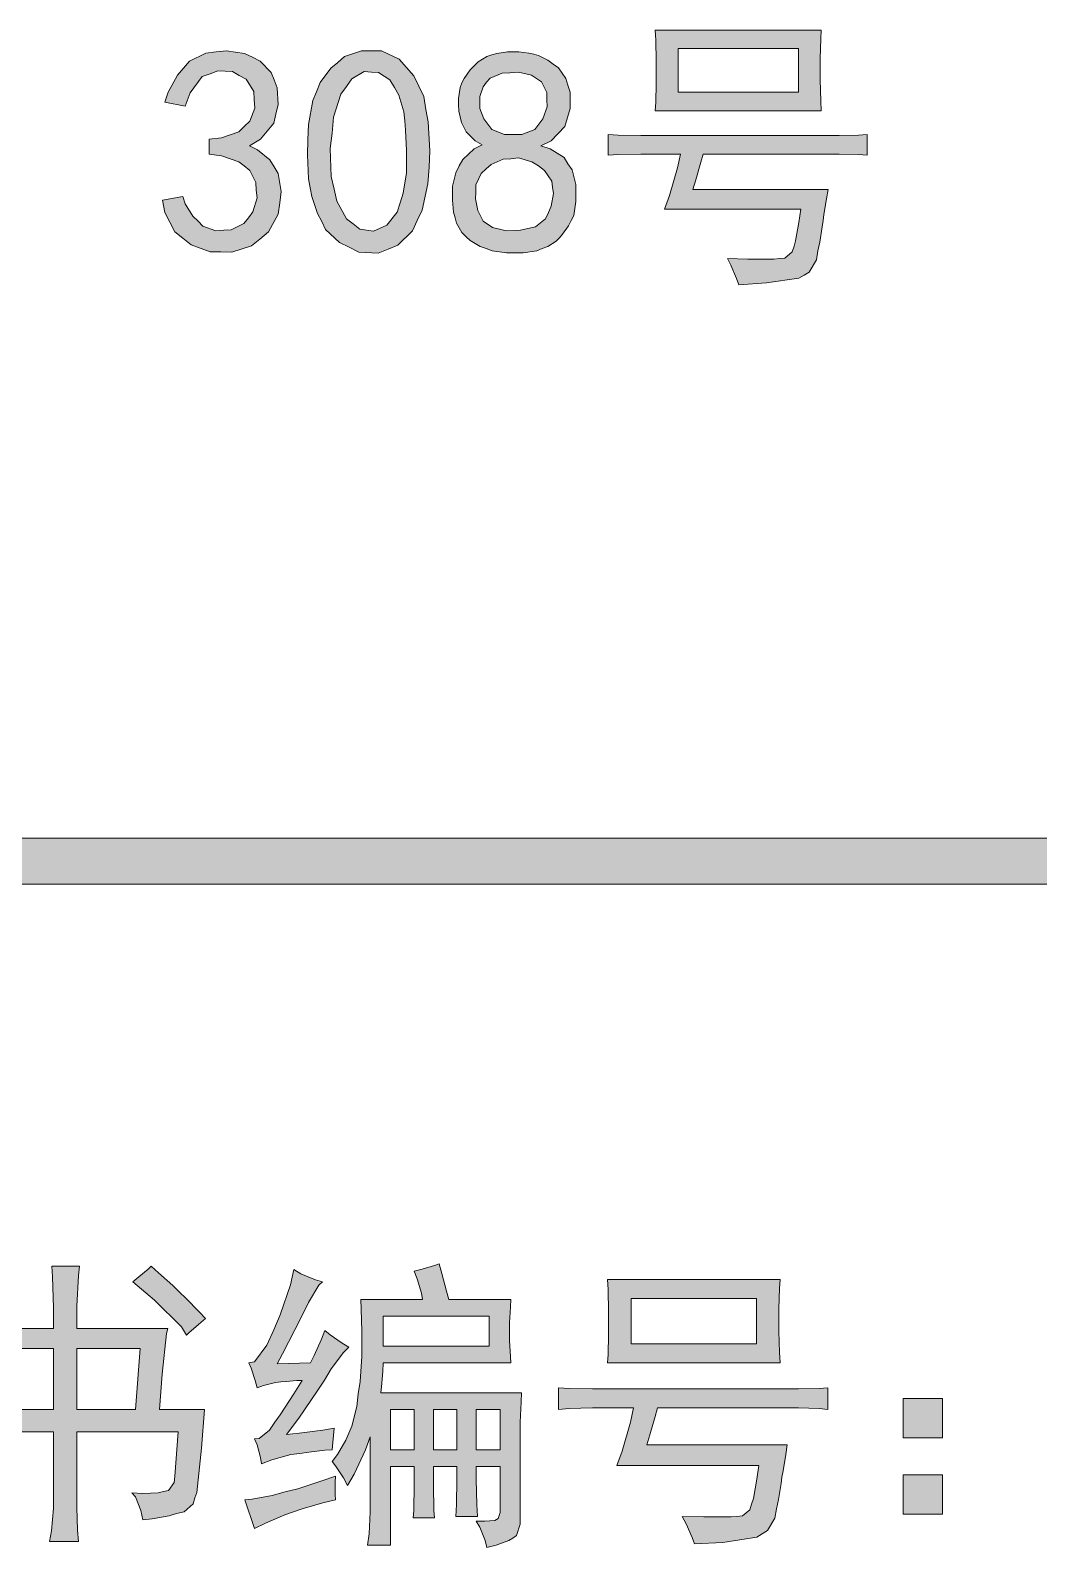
# Model space of a CAD drawing. Header units: millimetres. Extents: x 803 to 707111, y 130 to 2706464.
# Drawn here: x 702153 to 703296, y 2695147 to 2696867 of the extents above; entities that cross this region are included whole.
import ezdxf

# ---------------------------------------------------------------- set-up
doc = ezdxf.new("R2010")
doc.units = ezdxf.units.MM

msp = doc.modelspace()

# ---------------------------------------------------------------- hatches: boundary and pattern name
h = msp.add_hatch(color=0)
h.paths.add_polyline_path([(703050, 2696867), (703049.5, 2696857.5), (703048.7, 2696835.2), (703048.7, 2696822.7), (703048.7, 2696810.7), (703049.5, 2696787.1), (703050, 2696775.9), (702861.5, 2696775.9), (702862.3, 2696785.4), (702862.8, 2696806.4), (702862.8, 2696818.9), (702862.8, 2696832.2), (702862.3, 2696855.8), (702861.5, 2696867)])
h.paths.add_polyline_path([(703024.2, 2696797), (703024.2, 2696846.4), (702887.7, 2696846.4), (702887.7, 2696797)])
h = msp.add_hatch(color=0)
h.dxf.hatch_style = 2
h.paths.add_polyline_path([(702302.9, 2696674.6), (702326.1, 2696678.5), (702328.7, 2696670.3), (702337.3, 2696656.2), (702343.3, 2696650.6), (702348.8, 2696645), (702363.4, 2696639.8), (702372.5, 2696640.3), (702381, 2696640.7), (702395.2, 2696648), (702400.4, 2696654.4), (702405.5, 2696661.3), (702410.2, 2696677.2), (702409.4, 2696685.8), (702409, 2696694.4), (702402.1, 2696708.1), (702395.6, 2696713.3), (702389.6, 2696718), (702369.9, 2696724.9), (702356.1, 2696726.6), (702356.1, 2696743.7), (702369.9, 2696745), (702389.6, 2696751.9), (702395.6, 2696757.9), (702402.1, 2696763.9), (702407.7, 2696778.9), (702406.8, 2696788.4), (702406.4, 2696797.8), (702397.8, 2696811.6), (702390.1, 2696815.9), (702382.3, 2696820.2), (702365.6, 2696821), (702357, 2696817.6), (702348, 2696814.6), (702334.2, 2696796.1), (702328.7, 2696781.1), (702305.5, 2696785.4), (702309.3, 2696797), (702320.1, 2696816.3), (702327, 2696824), (702333.8, 2696832.2), (702352.3, 2696841.2), (702363.9, 2696842.5), (702375.5, 2696843.8), (702396.1, 2696840.8), (702405.1, 2696836.5), (702413.7, 2696832.2), (702426.1, 2696819.3), (702429.6, 2696810.7), (702433, 2696801.7), (702434.3, 2696782.8), (702431.7, 2696772.1), (702429.1, 2696761.8), (702414.1, 2696743.7), (702401.7, 2696736), (702410.7, 2696731.7), (702424.8, 2696720.1), (702429.6, 2696712.4), (702434.3, 2696704.7), (702437.7, 2696684.1), (702436, 2696671.6), (702434.3, 2696658.7), (702423.1, 2696638.6), (702413.2, 2696630.4), (702403.8, 2696622.7), (702381.5, 2696615.4), (702369, 2696615.8), (702357, 2696615.8), (702335.5, 2696624), (702326.1, 2696631.3), (702317.1, 2696638.6), (702305.5, 2696660.5)])
h = msp.add_hatch(color=0)
h.paths.add_polyline_path([(702467.8, 2696742.9), (702468.6, 2696760.1), (702473.4, 2696787.5), (702477.7, 2696797.4), (702481.9, 2696807.7), (702494, 2696824), (702501.7, 2696830.5), (702509.4, 2696837.3), (702528.7, 2696843.8), (702539.9, 2696843.8), (702551.5, 2696843.8), (702571.2, 2696834.3), (702579.8, 2696824.9), (702588, 2696815.4), (702599.2, 2696791.8), (702601.7, 2696777.2), (702604.3, 2696763.1), (702606, 2696730.4), (702605.2, 2696712), (702603.9, 2696693.1), (702597.4, 2696663), (702591.9, 2696651.4), (702586.3, 2696639.8), (702570, 2696623.5), (702558.8, 2696618.8), (702547.6, 2696614.5), (702525.7, 2696615.4), (702514.6, 2696621), (702503.8, 2696626.5), (702488, 2696641.1), (702483.7, 2696650.1), (702478.9, 2696659.2), (702472.5, 2696678.5), (702470.4, 2696688.4), (702468.6, 2696698.7), (702467.3, 2696725.7)])
h.paths.add_polyline_path([(702495.3, 2696750.6), (702493.1, 2696733), (702494.4, 2696701.2), (702497.8, 2696687.1), (702500.8, 2696673.3), (702511.6, 2696653.2), (702519.3, 2696647.6), (702526.6, 2696641.6), (702542.1, 2696639.4), (702549.8, 2696642.8), (702557.5, 2696646.3), (702569.1, 2696660.9), (702572.5, 2696671.6), (702576, 2696682.3), (702579.8, 2696705.5), (702579.8, 2696718.4), (702579.8, 2696730.9), (702578.5, 2696754), (702577.7, 2696764.4), (702576.8, 2696774.7), (702570.8, 2696793.5), (702566.1, 2696802.1), (702560.9, 2696810.7), (702548.1, 2696819.3), (702539.9, 2696819.7), (702531.7, 2696820.2), (702517.6, 2696812), (702511.6, 2696803.4), (702505.1, 2696794.8), (702497, 2696768.6)])
h = msp.add_hatch(color=0)
h.paths.add_polyline_path([(702631.8, 2696682.3), (702631.8, 2696690.5), (702635.6, 2696705.5), (702639.5, 2696713.3), (702643.4, 2696720.6), (702656.3, 2696732.6), (702665.3, 2696737.3), (702657.5, 2696741.6), (702647.2, 2696751.9), (702644.7, 2696757.1), (702642.1, 2696762.6), (702639.1, 2696775.5), (702638.7, 2696782.8), (702638.7, 2696789.7), (702640.4, 2696802.1), (702642.5, 2696807.3), (702645.1, 2696812.4), (702652, 2696822.3), (702656.3, 2696826.6), (702661, 2696831.3), (702670.9, 2696837.3), (702676.4, 2696839.1), (702682, 2696840.8), (702694, 2696842.5), (702700.5, 2696842.5), (702706.9, 2696842.5), (702718.5, 2696841.2), (702724.1, 2696839.9), (702729.2, 2696838.6), (702740, 2696833), (702746, 2696828.8), (702752, 2696824.5), (702760.2, 2696812.4), (702762.7, 2696804.7), (702765.3, 2696797), (702765.3, 2696778.5), (702762.3, 2696768.2), (702759.3, 2696757.9), (702743.8, 2696741.6), (702731.8, 2696736), (702742.6, 2696732.6), (702758.4, 2696722.7), (702762.7, 2696715.8), (702767.5, 2696709), (702771.8, 2696692.2), (702771.8, 2696682.3), (702771.8, 2696672.9), (702769.2, 2696657), (702766.2, 2696651.4), (702763.2, 2696645.4), (702756.7, 2696636), (702753.3, 2696631.7), (702749.4, 2696627.8), (702740, 2696621.8), (702733.5, 2696619.7), (702727.5, 2696617.1), (702712.1, 2696614.9), (702702.6, 2696614.9), (702693.2, 2696614.9), (702676.9, 2696617.1), (702670, 2696619.7), (702663.1, 2696621.8), (702652, 2696628.7), (702647.2, 2696633), (702642.5, 2696637.7), (702636.5, 2696648.4), (702634.8, 2696654.4), (702633.1, 2696660.9), (702631.8, 2696674.6)])
h.paths.add_polyline_path([(702658.4, 2696683.6), (702658, 2696675.9), (702660.6, 2696662.6), (702663.6, 2696656.6), (702666.6, 2696650.6), (702677.3, 2696643.3), (702685, 2696641.6), (702692.8, 2696639.8), (702709.1, 2696640.3), (702717.2, 2696642.4), (702725.8, 2696644.1), (702737.4, 2696653.2), (702740.8, 2696660.5), (702743.8, 2696667.7), (702746.4, 2696681.9), (702745.1, 2696689.2), (702744.3, 2696696.1), (702736.1, 2696708.1), (702729.2, 2696713.3), (702721.9, 2696718), (702706.5, 2696722.3), (702697.9, 2696721.4), (702689.3, 2696721), (702675.6, 2696715), (702670, 2696709.8), (702664.4, 2696704.7), (702658.4, 2696691.8)])
h.paths.add_polyline_path([(702662.7, 2696785.4), (702662.7, 2696778.5), (702667.4, 2696766.5), (702671.7, 2696760.5), (702676.4, 2696754.5), (702690.6, 2696748.9), (702700.5, 2696748.9), (702710.4, 2696748.9), (702725, 2696754.5), (702729.7, 2696760.5), (702734.4, 2696766.5), (702739.1, 2696780.2), (702738.7, 2696788.4), (702738.7, 2696796.6), (702732.7, 2696808.6), (702727.1, 2696812.4), (702721.5, 2696816.3), (702706.5, 2696819.7), (702697, 2696818.9), (702688, 2696818.4), (702674.7, 2696812.9), (702670.4, 2696808.1), (702666.6, 2696803), (702662.7, 2696791.8)])
h = msp.add_hatch(color=0)
h.dxf.hatch_style = 2
h.paths.add_polyline_path([(703057.7, 2696747.6), (703070.1, 2696747.6), (703092, 2696748), (703101.9, 2696748.9), (703101.9, 2696725.3), (703092, 2696726.1), (703070.1, 2696726.6), (703057.7, 2696726.6), (702916, 2696726.6), (702913.4, 2696717.6), (702907.9, 2696697.4), (702904.4, 2696686.6), (703057.7, 2696686.6), (703056, 2696675.9), (703053, 2696658.3), (703052.1, 2696651.4), (703050.8, 2696644.1), (703048.2, 2696627), (703046.1, 2696617.1), (703044.4, 2696606.8), (703036.2, 2696593), (703030.6, 2696589.6), (703024.6, 2696586.2), (702987.7, 2696580.6), (702956.4, 2696578.4), (702953.8, 2696585.7), (702947.4, 2696600.8), (702943.5, 2696608.5), (702966.7, 2696607.6), (702996.3, 2696607.6), (703002.7, 2696608.5), (703008.7, 2696608.9), (703016.9, 2696615.8), (703019.1, 2696622.2), (703020.8, 2696628.2), (703024.6, 2696649.3), (703026.8, 2696664.3), (702872.2, 2696664.3), (702877.8, 2696679.8), (702886.8, 2696711.1), (702890.3, 2696726.6), (702858.9, 2696726.6), (702845.2, 2696726.6), (702819.8, 2696726.1), (702808.2, 2696725.3), (702808.2, 2696748.9), (702819.8, 2696748), (702845.2, 2696747.6), (702858.9, 2696747.6)])
h = msp.add_hatch(color=0)
h.dxf.hatch_style = 2
h.paths.add_polyline_path([(705910.7, 2695951.2), (705910.7, 2695899.2), (699906.3, 2695899.2), (699906.3, 2695951.2)])
h = msp.add_hatch(color=0)
h.paths.add_polyline_path([(702179.3, 2695395.6), (702179.3, 2695418.8), (702178.4, 2695454), (702177.5, 2695466), (702208.9, 2695466), (702207.6, 2695455.7), (702205.9, 2695420.9), (702205.9, 2695395.6), (702308.9, 2695395.6), (702307.6, 2695389.6), (702302.5, 2695343.7), (702299.5, 2695303.7), (702350.6, 2695303.7), (702347.1, 2695259.9), (702342, 2695209.7), (702339.8, 2695203.3), (702337.7, 2695196.8), (702327.4, 2695187.8), (702318.8, 2695185.7), (702310.6, 2695183.1), (702291.3, 2695179.6), (702280.6, 2695178.4), (702278.4, 2695189.1), (702272.4, 2695204.5), (702268.1, 2695209.3), (702280.6, 2695208.4), (702298.2, 2695209.3), (702304.2, 2695210.6), (702309.8, 2695211.8), (702316.2, 2695220.9), (702317.1, 2695228.2), (702320.9, 2695278.4), (702205.9, 2695278.4), (702205.9, 2695206.7), (702205.9, 2695193), (702206.7, 2695166.8), (702207.6, 2695153.9), (702175, 2695153.9), (702177.1, 2695165.9), (702179.3, 2695191.7), (702179.3, 2695205.4), (702179.3, 2695278.4), (702115.7, 2695278.4), (702106.3, 2695278.4), (702080.5, 2695277.5), (702064.2, 2695276.7), (702064.2, 2695305.4), (702078.4, 2695304.6), (702105.4, 2695303.7), (702118.3, 2695303.7), (702179.3, 2695303.7), (702179.3, 2695372.8), (702126.4, 2695372.8), (702122.2, 2695372.8), (702104.1, 2695372), (702090, 2695371.6), (702090, 2695397.3), (702103.3, 2695396.5), (702126.4, 2695395.6), (702135.9, 2695395.6)])
h.paths.add_polyline_path([(702272.4, 2695303.7), (702277.6, 2695372.8), (702205.9, 2695372.8), (702205.9, 2695303.7)])
h = msp.add_hatch(color=0)
h.dxf.hatch_style = 2
h.paths.add_polyline_path([(702290, 2695466), (702298.6, 2695458.7), (702314.9, 2695444.1), (702322.2, 2695436.8), (702329.5, 2695430), (702344.6, 2695414.5), (702351.9, 2695406.8), (702343.7, 2695399.9), (702333, 2695390.5), (702330.4, 2695387.9), (702324.4, 2695397.3), (702293.9, 2695427.4), (702269.4, 2695448.4), (702276.3, 2695454), (702286.6, 2695462.6)])
h = msp.add_hatch(color=0)
h.dxf.hatch_style = 2
h.paths.add_polyline_path([(702484.5, 2695448.4), (702480.2, 2695444.5), (702468.6, 2695424.8), (702460.9, 2695409.3), (702453.2, 2695393.9), (702439, 2695366.8), (702433, 2695355.2), (702470.8, 2695356.5), (702475.1, 2695364.7), (702483.2, 2695383.2), (702487.1, 2695393), (702493.1, 2695388.3), (702506.8, 2695378.9), (702514.1, 2695374.1), (702508.1, 2695368.1), (702494.4, 2695349.7), (702486.7, 2695336.8), (702478.5, 2695324.3), (702457.5, 2695293.8), (702443.7, 2695275.4), (702457.9, 2695276.7), (702484.9, 2695280.1), (702497.8, 2695282.3), (702495.3, 2695257.8), (702487.1, 2695257.4), (702469.1, 2695255.2), (702458.8, 2695253.9), (702448.5, 2695252.6), (702427, 2695246.6), (702415.4, 2695241.9), (702414.1, 2695249.2), (702410.2, 2695263.4), (702407.2, 2695270.2), (702412.8, 2695270.7), (702424.4, 2695280.1), (702430.4, 2695289.1), (702436.4, 2695297.7), (702451.9, 2695321.3), (702461.3, 2695336.4), (702455.3, 2695336.4), (702443.3, 2695335.5), (702437.3, 2695335.1), (702431.3, 2695334.2), (702417.5, 2695330.8), (702410.2, 2695328.2), (702408.1, 2695336.4), (702403.4, 2695350.5), (702400.8, 2695356.5), (702407.2, 2695357.8), (702421.4, 2695376.7), (702429.1, 2695393.9), (702436.4, 2695411.1), (702448, 2695445), (702451.9, 2695462.2), (702460, 2695457.4), (702476.4, 2695450.6)])
h = msp.add_hatch(color=0)
h.paths.add_polyline_path([(702616.8, 2695468.6), (702619.8, 2695457.9), (702624.9, 2695437.7), (702627.5, 2695428.2), (702697.9, 2695428.2), (702697.5, 2695420.1), (702696.6, 2695402), (702696.6, 2695391.7), (702696.6, 2695381.4), (702697.5, 2695363.8), (702697.9, 2695356.5), (702553.2, 2695356.5), (702552.8, 2695346.7), (702551.5, 2695329.5), (702550.6, 2695322.6), (702709.9, 2695322.6), (702709.5, 2695311.9), (702708.6, 2695289.1), (702708.6, 2695276.7), (702708.6, 2695183.5), (702708.6, 2695173.6), (702704.3, 2695160.8), (702700.1, 2695157.7), (702695.8, 2695155.2), (702681.2, 2695150), (702670.9, 2695147), (702668.7, 2695155.2), (702662.7, 2695170.2), (702658.8, 2695177.1), (702668.3, 2695177.1), (702679.9, 2695177.9), (702681.6, 2695178.8), (702683.7, 2695180.1), (702685.9, 2695186.9), (702685.9, 2695193), (702685.9, 2695238.9), (702658.8, 2695238.9), (702658.8, 2695224.3), (702659.3, 2695196), (702660.1, 2695182.2), (702635.6, 2695182.2), (702636.5, 2695196), (702636.9, 2695224.3), (702636.9, 2695238.9), (702610.3, 2695238.9), (702610.3, 2695218.3), (702610.7, 2695189.1), (702611.6, 2695180.9), (702587.1, 2695180.9), (702588, 2695189.1), (702588.4, 2695218.3), (702588.4, 2695238.9), (702561.4, 2695238.9), (702561.4, 2695150), (702535.6, 2695150), (702537.3, 2695162.5), (702538.6, 2695187.8), (702538.6, 2695199.8), (702538.6, 2695272.8), (702533, 2695257.8), (702520.2, 2695230.3), (702512.9, 2695217.4), (702508.1, 2695226), (702499.1, 2695239.8), (702495.3, 2695244.5), (702501.3, 2695252.6), (702510.7, 2695268.9), (702514.1, 2695276.7), (702517.6, 2695284.8), (702523.2, 2695307.2), (702524.9, 2695321.3), (702527, 2695335.5), (702529.2, 2695363.8), (702529.2, 2695378), (702529.2, 2695392.6), (702528.3, 2695417.5), (702527.9, 2695428.2), (702597.9, 2695428.2), (702596.6, 2695435.5), (702591.9, 2695451.8), (702588.4, 2695460.4), (702597.4, 2695462.6), (702611.6, 2695466.9)])
h.paths.add_polyline_path([(702673.4, 2695375.4), (702673.4, 2695409.3), (702553.2, 2695409.3), (702553.2, 2695375.4)])
h.paths.add_polyline_path([(702636.9, 2695257.8), (702636.9, 2695303.7), (702610.3, 2695303.7), (702610.3, 2695257.8)])
h.paths.add_polyline_path([(702685.9, 2695257.8), (702685.9, 2695303.7), (702658.8, 2695303.7), (702658.8, 2695257.8)])
h.paths.add_polyline_path([(702588.4, 2695257.8), (702588.4, 2695303.7), (702561.4, 2695303.7), (702561.4, 2695257.8)])
h = msp.add_hatch(color=0)
h.paths.add_polyline_path([(703003.2, 2695451), (703002.7, 2695441.1), (703001.9, 2695417.9), (703001.9, 2695405), (703001.9, 2695392.6), (703002.7, 2695368.1), (703003.2, 2695356.5), (702807.4, 2695356.5), (702808.2, 2695366), (702808.7, 2695388.3), (702808.7, 2695401.2), (702808.7, 2695414.5), (702808.2, 2695439.8), (702807.4, 2695451)])
h.paths.add_polyline_path([(702976.5, 2695378), (702976.5, 2695429.5), (702834.4, 2695429.5), (702834.4, 2695378)])
h = msp.add_hatch(color=0)
h.dxf.hatch_style = 2
h.paths.add_polyline_path([(703011.3, 2695326.9), (703024.2, 2695326.9), (703047.4, 2695327.3), (703057.3, 2695328.2), (703057.3, 2695303.7), (703047.4, 2695304.6), (703024.2, 2695305.4), (703011.3, 2695305.4), (702864.1, 2695305.4), (702861.5, 2695295.6), (702855.5, 2695275), (702852, 2695263.4), (703011.3, 2695263.4), (703009.6, 2695252.6), (703006.6, 2695234.2), (703005.3, 2695226.9), (703004.5, 2695219.6), (703001.5, 2695201.5), (702999.3, 2695191.2), (702997.2, 2695180.5), (702989, 2695166.3), (702983, 2695162.5), (702977, 2695159), (702938.3, 2695153), (702906.1, 2695151.3), (702903.6, 2695158.6), (702896.7, 2695174.1), (702892.4, 2695182.2), (702916.9, 2695181.8), (702947.8, 2695181.8), (702954.2, 2695182.2), (702960.7, 2695183.1), (702968.8, 2695189.9), (702971, 2695196.4), (702973.1, 2695202.8), (702977, 2695224.7), (702979.1, 2695240.2), (702818.1, 2695240.2), (702824.1, 2695256.5), (702833.6, 2695289.1), (702837, 2695305.4), (702804.8, 2695305.4), (702790.6, 2695305.4), (702764, 2695304.6), (702752, 2695303.7), (702752, 2695328.2), (702764, 2695327.3), (702790.6, 2695326.9), (702804.8, 2695326.9)])
h = msp.add_hatch(color=0)
h.dxf.hatch_style = 2
h.paths.add_polyline_path([(703142.7, 2695316.2), (703187.4, 2695316.2), (703187.4, 2695271.5), (703142.7, 2695271.5)])
h = msp.add_hatch(color=0)
h.dxf.hatch_style = 2
h.paths.add_polyline_path([(702499.1, 2695228.2), (702498.7, 2695220.9), (702498.7, 2695207.1), (702499.1, 2695201.1), (702484.9, 2695197.7), (702461.3, 2695191.2), (702451.5, 2695187.8), (702441.6, 2695184.4), (702419.7, 2695174.9), (702407.2, 2695168.9), (702396.5, 2695201.1), (702404.7, 2695202), (702427.4, 2695206.3), (702442, 2695210.1), (702456.6, 2695213.6), (702484.9, 2695223)])
h = msp.add_hatch(color=0)
h.dxf.hatch_style = 2
h.paths.add_polyline_path([(703142.7, 2695229.4), (703187.4, 2695229.4), (703187.4, 2695184.8), (703142.7, 2695184.8)])

# ---------------------------------------------------------------- linework, layer by layer
at = {"color": 0, "lineweight": 0}
for points in [[(703050, 2696867), (703049.5, 2696857.5), (703048.7, 2696835.2), (703048.7, 2696822.7), (703048.7, 2696810.7), (703049.5, 2696787.1), (703050, 2696775.9), (702861.5, 2696775.9), (702862.3, 2696785.4), (702862.8, 2696806.4), (702862.8, 2696818.9), (702862.8, 2696832.2), (702862.3, 2696855.8), (702861.5, 2696867)], [(702302.9, 2696674.6), (702326.1, 2696678.5), (702328.7, 2696670.3), (702337.3, 2696656.2), (702343.3, 2696650.6), (702348.8, 2696645), (702363.4, 2696639.8), (702372.5, 2696640.3), (702381, 2696640.7), (702395.2, 2696648), (702400.4, 2696654.4), (702405.5, 2696661.3), (702410.2, 2696677.2), (702409.4, 2696685.8), (702409, 2696694.4), (702402.1, 2696708.1), (702395.6, 2696713.3), (702389.6, 2696718), (702369.9, 2696724.9), (702356.1, 2696726.6), (702356.1, 2696743.7), (702369.9, 2696745), (702389.6, 2696751.9), (702395.6, 2696757.9), (702402.1, 2696763.9), (702407.7, 2696778.9), (702406.8, 2696788.4), (702406.4, 2696797.8), (702397.8, 2696811.6), (702390.1, 2696815.9), (702382.3, 2696820.2), (702365.6, 2696821), (702357, 2696817.6), (702348, 2696814.6), (702334.2, 2696796.1), (702328.7, 2696781.1), (702305.5, 2696785.4), (702309.3, 2696797), (702320.1, 2696816.3), (702327, 2696824), (702333.8, 2696832.2), (702352.3, 2696841.2), (702363.9, 2696842.5), (702375.5, 2696843.8), (702396.1, 2696840.8), (702405.1, 2696836.5), (702413.7, 2696832.2), (702426.1, 2696819.3), (702429.6, 2696810.7), (702433, 2696801.7), (702434.3, 2696782.8), (702431.7, 2696772.1), (702429.1, 2696761.8), (702414.1, 2696743.7), (702401.7, 2696736), (702410.7, 2696731.7), (702424.8, 2696720.1), (702429.6, 2696712.4), (702434.3, 2696704.7), (702437.7, 2696684.1), (702436, 2696671.6), (702434.3, 2696658.7), (702423.1, 2696638.6), (702413.2, 2696630.4), (702403.8, 2696622.7), (702381.5, 2696615.4), (702369, 2696615.8), (702357, 2696615.8), (702335.5, 2696624), (702326.1, 2696631.3), (702317.1, 2696638.6), (702305.5, 2696660.5)], [(702467.8, 2696742.9), (702468.6, 2696760.1), (702473.4, 2696787.5), (702477.7, 2696797.4), (702481.9, 2696807.7), (702494, 2696824), (702501.7, 2696830.5), (702509.4, 2696837.3), (702528.7, 2696843.8), (702539.9, 2696843.8), (702551.5, 2696843.8), (702571.2, 2696834.3), (702579.8, 2696824.9), (702588, 2696815.4), (702599.2, 2696791.8), (702601.7, 2696777.2), (702604.3, 2696763.1), (702606, 2696730.4), (702605.2, 2696712), (702603.9, 2696693.1), (702597.4, 2696663), (702591.9, 2696651.4), (702586.3, 2696639.8), (702570, 2696623.5), (702558.8, 2696618.8), (702547.6, 2696614.5), (702525.7, 2696615.4), (702514.6, 2696621), (702503.8, 2696626.5), (702488, 2696641.1), (702483.7, 2696650.1), (702478.9, 2696659.2), (702472.5, 2696678.5), (702470.4, 2696688.4), (702468.6, 2696698.7), (702467.3, 2696725.7)], [(702631.8, 2696682.3), (702631.8, 2696690.5), (702635.6, 2696705.5), (702639.5, 2696713.3), (702643.4, 2696720.6), (702656.3, 2696732.6), (702665.3, 2696737.3), (702657.5, 2696741.6), (702647.2, 2696751.9), (702644.7, 2696757.1), (702642.1, 2696762.6), (702639.1, 2696775.5), (702638.7, 2696782.8), (702638.7, 2696789.7), (702640.4, 2696802.1), (702642.5, 2696807.3), (702645.1, 2696812.4), (702652, 2696822.3), (702656.3, 2696826.6), (702661, 2696831.3), (702670.9, 2696837.3), (702676.4, 2696839.1), (702682, 2696840.8), (702694, 2696842.5), (702700.5, 2696842.5), (702706.9, 2696842.5), (702718.5, 2696841.2), (702724.1, 2696839.9), (702729.2, 2696838.6), (702740, 2696833), (702746, 2696828.8), (702752, 2696824.5), (702760.2, 2696812.4), (702762.7, 2696804.7), (702765.3, 2696797), (702765.3, 2696778.5), (702762.3, 2696768.2), (702759.3, 2696757.9), (702743.8, 2696741.6), (702731.8, 2696736), (702742.6, 2696732.6), (702758.4, 2696722.7), (702762.7, 2696715.8), (702767.5, 2696709), (702771.8, 2696692.2), (702771.8, 2696682.3), (702771.8, 2696672.9), (702769.2, 2696657), (702766.2, 2696651.4), (702763.2, 2696645.4), (702756.7, 2696636), (702753.3, 2696631.7), (702749.4, 2696627.8), (702740, 2696621.8), (702733.5, 2696619.7), (702727.5, 2696617.1), (702712.1, 2696614.9), (702702.6, 2696614.9), (702693.2, 2696614.9), (702676.9, 2696617.1), (702670, 2696619.7), (702663.1, 2696621.8), (702652, 2696628.7), (702647.2, 2696633), (702642.5, 2696637.7), (702636.5, 2696648.4), (702634.8, 2696654.4), (702633.1, 2696660.9), (702631.8, 2696674.6)], [(703024.2, 2696797), (703024.2, 2696846.4), (702887.7, 2696846.4), (702887.7, 2696797)], [(702495.3, 2696750.6), (702493.1, 2696733), (702494.4, 2696701.2), (702497.8, 2696687.1), (702500.8, 2696673.3), (702511.6, 2696653.2), (702519.3, 2696647.6), (702526.6, 2696641.6), (702542.1, 2696639.4), (702549.8, 2696642.8), (702557.5, 2696646.3), (702569.1, 2696660.9), (702572.5, 2696671.6), (702576, 2696682.3), (702579.8, 2696705.5), (702579.8, 2696718.4), (702579.8, 2696730.9), (702578.5, 2696754), (702577.7, 2696764.4), (702576.8, 2696774.7), (702570.8, 2696793.5), (702566.1, 2696802.1), (702560.9, 2696810.7), (702548.1, 2696819.3), (702539.9, 2696819.7), (702531.7, 2696820.2), (702517.6, 2696812), (702511.6, 2696803.4), (702505.1, 2696794.8), (702497, 2696768.6)], [(702662.7, 2696785.4), (702662.7, 2696778.5), (702667.4, 2696766.5), (702671.7, 2696760.5), (702676.4, 2696754.5), (702690.6, 2696748.9), (702700.5, 2696748.9), (702710.4, 2696748.9), (702725, 2696754.5), (702729.7, 2696760.5), (702734.4, 2696766.5), (702739.1, 2696780.2), (702738.7, 2696788.4), (702738.7, 2696796.6), (702732.7, 2696808.6), (702727.1, 2696812.4), (702721.5, 2696816.3), (702706.5, 2696819.7), (702697, 2696818.9), (702688, 2696818.4), (702674.7, 2696812.9), (702670.4, 2696808.1), (702666.6, 2696803), (702662.7, 2696791.8)], [(703057.7, 2696747.6), (703070.1, 2696747.6), (703092, 2696748), (703101.9, 2696748.9), (703101.9, 2696725.3), (703092, 2696726.1), (703070.1, 2696726.6), (703057.7, 2696726.6), (702916, 2696726.6), (702913.4, 2696717.6), (702907.9, 2696697.4), (702904.4, 2696686.6), (703057.7, 2696686.6), (703056, 2696675.9), (703053, 2696658.3), (703052.1, 2696651.4), (703050.8, 2696644.1), (703048.2, 2696627), (703046.1, 2696617.1), (703044.4, 2696606.8), (703036.2, 2696593), (703030.6, 2696589.6), (703024.6, 2696586.2), (702987.7, 2696580.6), (702956.4, 2696578.4), (702953.8, 2696585.7), (702947.4, 2696600.8), (702943.5, 2696608.5), (702966.7, 2696607.6), (702996.3, 2696607.6), (703002.7, 2696608.5), (703008.7, 2696608.9), (703016.9, 2696615.8), (703019.1, 2696622.2), (703020.8, 2696628.2), (703024.6, 2696649.3), (703026.8, 2696664.3), (702872.2, 2696664.3), (702877.8, 2696679.8), (702886.8, 2696711.1), (702890.3, 2696726.6), (702858.9, 2696726.6), (702845.2, 2696726.6), (702819.8, 2696726.1), (702808.2, 2696725.3), (702808.2, 2696748.9), (702819.8, 2696748), (702845.2, 2696747.6), (702858.9, 2696747.6)], [(702658.4, 2696683.6), (702658, 2696675.9), (702660.6, 2696662.6), (702663.6, 2696656.6), (702666.6, 2696650.6), (702677.3, 2696643.3), (702685, 2696641.6), (702692.8, 2696639.8), (702709.1, 2696640.3), (702717.2, 2696642.4), (702725.8, 2696644.1), (702737.4, 2696653.2), (702740.8, 2696660.5), (702743.8, 2696667.7), (702746.4, 2696681.9), (702745.1, 2696689.2), (702744.3, 2696696.1), (702736.1, 2696708.1), (702729.2, 2696713.3), (702721.9, 2696718), (702706.5, 2696722.3), (702697.9, 2696721.4), (702689.3, 2696721), (702675.6, 2696715), (702670, 2696709.8), (702664.4, 2696704.7), (702658.4, 2696691.8)], [(705910.7, 2695951.2), (705910.7, 2695899.2), (699906.3, 2695899.2), (699906.3, 2695951.2)], [(702290, 2695466), (702298.6, 2695458.7), (702314.9, 2695444.1), (702322.2, 2695436.8), (702329.5, 2695430), (702344.6, 2695414.5), (702351.9, 2695406.8), (702343.7, 2695399.9), (702333, 2695390.5), (702330.4, 2695387.9), (702324.4, 2695397.3), (702293.9, 2695427.4), (702269.4, 2695448.4), (702276.3, 2695454), (702286.6, 2695462.6)], [(702484.5, 2695448.4), (702480.2, 2695444.5), (702468.6, 2695424.8), (702460.9, 2695409.3), (702453.2, 2695393.9), (702439, 2695366.8), (702433, 2695355.2), (702470.8, 2695356.5), (702475.1, 2695364.7), (702483.2, 2695383.2), (702487.1, 2695393), (702493.1, 2695388.3), (702506.8, 2695378.9), (702514.1, 2695374.1), (702508.1, 2695368.1), (702494.4, 2695349.7), (702486.7, 2695336.8), (702478.5, 2695324.3), (702457.5, 2695293.8), (702443.7, 2695275.4), (702457.9, 2695276.7), (702484.9, 2695280.1), (702497.8, 2695282.3), (702495.3, 2695257.8), (702487.1, 2695257.4), (702469.1, 2695255.2), (702458.8, 2695253.9), (702448.5, 2695252.6), (702427, 2695246.6), (702415.4, 2695241.9), (702414.1, 2695249.2), (702410.2, 2695263.4), (702407.2, 2695270.2), (702412.8, 2695270.7), (702424.4, 2695280.1), (702430.4, 2695289.1), (702436.4, 2695297.7), (702451.9, 2695321.3), (702461.3, 2695336.4), (702455.3, 2695336.4), (702443.3, 2695335.5), (702437.3, 2695335.1), (702431.3, 2695334.2), (702417.5, 2695330.8), (702410.2, 2695328.2), (702408.1, 2695336.4), (702403.4, 2695350.5), (702400.8, 2695356.5), (702407.2, 2695357.8), (702421.4, 2695376.7), (702429.1, 2695393.9), (702436.4, 2695411.1), (702448, 2695445), (702451.9, 2695462.2), (702460, 2695457.4), (702476.4, 2695450.6)], [(702616.8, 2695468.6), (702619.8, 2695457.9), (702624.9, 2695437.7), (702627.5, 2695428.2), (702697.9, 2695428.2), (702697.5, 2695420.1), (702696.6, 2695402), (702696.6, 2695391.7), (702696.6, 2695381.4), (702697.5, 2695363.8), (702697.9, 2695356.5), (702553.2, 2695356.5), (702552.8, 2695346.7), (702551.5, 2695329.5), (702550.6, 2695322.6), (702709.9, 2695322.6), (702709.5, 2695311.9), (702708.6, 2695289.1), (702708.6, 2695276.7), (702708.6, 2695183.5), (702708.6, 2695173.6), (702704.3, 2695160.8), (702700.1, 2695157.7), (702695.8, 2695155.2), (702681.2, 2695150), (702670.9, 2695147), (702668.7, 2695155.2), (702662.7, 2695170.2), (702658.8, 2695177.1), (702668.3, 2695177.1), (702679.9, 2695177.9), (702681.6, 2695178.8), (702683.7, 2695180.1), (702685.9, 2695186.9), (702685.9, 2695193), (702685.9, 2695238.9), (702658.8, 2695238.9), (702658.8, 2695224.3), (702659.3, 2695196), (702660.1, 2695182.2), (702635.6, 2695182.2), (702636.5, 2695196), (702636.9, 2695224.3), (702636.9, 2695238.9), (702610.3, 2695238.9), (702610.3, 2695218.3), (702610.7, 2695189.1), (702611.6, 2695180.9), (702587.1, 2695180.9), (702588, 2695189.1), (702588.4, 2695218.3), (702588.4, 2695238.9), (702561.4, 2695238.9), (702561.4, 2695150), (702535.6, 2695150), (702537.3, 2695162.5), (702538.6, 2695187.8), (702538.6, 2695199.8), (702538.6, 2695272.8), (702533, 2695257.8), (702520.2, 2695230.3), (702512.9, 2695217.4), (702508.1, 2695226), (702499.1, 2695239.8), (702495.3, 2695244.5), (702501.3, 2695252.6), (702510.7, 2695268.9), (702514.1, 2695276.7), (702517.6, 2695284.8), (702523.2, 2695307.2), (702524.9, 2695321.3), (702527, 2695335.5), (702529.2, 2695363.8), (702529.2, 2695378), (702529.2, 2695392.6), (702528.3, 2695417.5), (702527.9, 2695428.2), (702597.9, 2695428.2), (702596.6, 2695435.5), (702591.9, 2695451.8), (702588.4, 2695460.4), (702597.4, 2695462.6), (702611.6, 2695466.9)], [(703003.2, 2695451), (703002.7, 2695441.1), (703001.9, 2695417.9), (703001.9, 2695405), (703001.9, 2695392.6), (703002.7, 2695368.1), (703003.2, 2695356.5), (702807.4, 2695356.5), (702808.2, 2695366), (702808.7, 2695388.3), (702808.7, 2695401.2), (702808.7, 2695414.5), (702808.2, 2695439.8), (702807.4, 2695451)], [(702976.5, 2695378), (702976.5, 2695429.5), (702834.4, 2695429.5), (702834.4, 2695378)], [(702673.4, 2695375.4), (702673.4, 2695409.3), (702553.2, 2695409.3), (702553.2, 2695375.4)], [(702272.4, 2695303.7), (702277.6, 2695372.8), (702205.9, 2695372.8), (702205.9, 2695303.7)], [(703011.3, 2695326.9), (703024.2, 2695326.9), (703047.4, 2695327.3), (703057.3, 2695328.2), (703057.3, 2695303.7), (703047.4, 2695304.6), (703024.2, 2695305.4), (703011.3, 2695305.4), (702864.1, 2695305.4), (702861.5, 2695295.6), (702855.5, 2695275), (702852, 2695263.4), (703011.3, 2695263.4), (703009.6, 2695252.6), (703006.6, 2695234.2), (703005.3, 2695226.9), (703004.5, 2695219.6), (703001.5, 2695201.5), (702999.3, 2695191.2), (702997.2, 2695180.5), (702989, 2695166.3), (702983, 2695162.5), (702977, 2695159), (702938.3, 2695153), (702906.1, 2695151.3), (702903.6, 2695158.6), (702896.7, 2695174.1), (702892.4, 2695182.2), (702916.9, 2695181.8), (702947.8, 2695181.8), (702954.2, 2695182.2), (702960.7, 2695183.1), (702968.8, 2695189.9), (702971, 2695196.4), (702973.1, 2695202.8), (702977, 2695224.7), (702979.1, 2695240.2), (702818.1, 2695240.2), (702824.1, 2695256.5), (702833.6, 2695289.1), (702837, 2695305.4), (702804.8, 2695305.4), (702790.6, 2695305.4), (702764, 2695304.6), (702752, 2695303.7), (702752, 2695328.2), (702764, 2695327.3), (702790.6, 2695326.9), (702804.8, 2695326.9)], [(702588.4, 2695257.8), (702588.4, 2695303.7), (702561.4, 2695303.7), (702561.4, 2695257.8)], [(702636.9, 2695257.8), (702636.9, 2695303.7), (702610.3, 2695303.7), (702610.3, 2695257.8)], [(702685.9, 2695257.8), (702685.9, 2695303.7), (702658.8, 2695303.7), (702658.8, 2695257.8)], [(703142.7, 2695316.2), (703187.4, 2695316.2), (703187.4, 2695271.5), (703142.7, 2695271.5)], [(702499.1, 2695228.2), (702498.7, 2695220.9), (702498.7, 2695207.1), (702499.1, 2695201.1), (702484.9, 2695197.7), (702461.3, 2695191.2), (702451.5, 2695187.8), (702441.6, 2695184.4), (702419.7, 2695174.9), (702407.2, 2695168.9), (702396.5, 2695201.1), (702404.7, 2695202), (702427.4, 2695206.3), (702442, 2695210.1), (702456.6, 2695213.6), (702484.9, 2695223)], [(703142.7, 2695229.4), (703187.4, 2695229.4), (703187.4, 2695184.8), (703142.7, 2695184.8)]]:
    msp.add_lwpolyline(points, close=True, dxfattribs=at)
for points in [[(702135.9, 2695395.6), (702179.3, 2695395.6), (702179.3, 2695418.8), (702178.4, 2695454), (702177.5, 2695466), (702208.9, 2695466), (702207.6, 2695455.7), (702205.9, 2695420.9), (702205.9, 2695395.6), (702308.9, 2695395.6), (702307.6, 2695389.6), (702302.5, 2695343.7), (702299.5, 2695303.7), (702350.6, 2695303.7), (702347.1, 2695259.9), (702342, 2695209.7), (702339.8, 2695203.3), (702337.7, 2695196.8), (702327.4, 2695187.8), (702318.8, 2695185.7), (702310.6, 2695183.1), (702291.3, 2695179.6), (702280.6, 2695178.4), (702278.4, 2695189.1), (702272.4, 2695204.5), (702268.1, 2695209.3), (702280.6, 2695208.4), (702298.2, 2695209.3), (702304.2, 2695210.6), (702309.8, 2695211.8), (702316.2, 2695220.9), (702317.1, 2695228.2), (702320.9, 2695278.4), (702205.9, 2695278.4), (702205.9, 2695206.7), (702205.9, 2695193), (702206.7, 2695166.8), (702207.6, 2695153.9), (702175, 2695153.9), (702177.1, 2695165.9), (702179.3, 2695191.7), (702179.3, 2695205.4), (702179.3, 2695278.4), (702115.7, 2695278.4)], [(702118.3, 2695303.7), (702179.3, 2695303.7), (702179.3, 2695372.8), (702126.4, 2695372.8)]]:
    msp.add_lwpolyline(points, dxfattribs=at)

doc.saveas('drawing.dxf')
